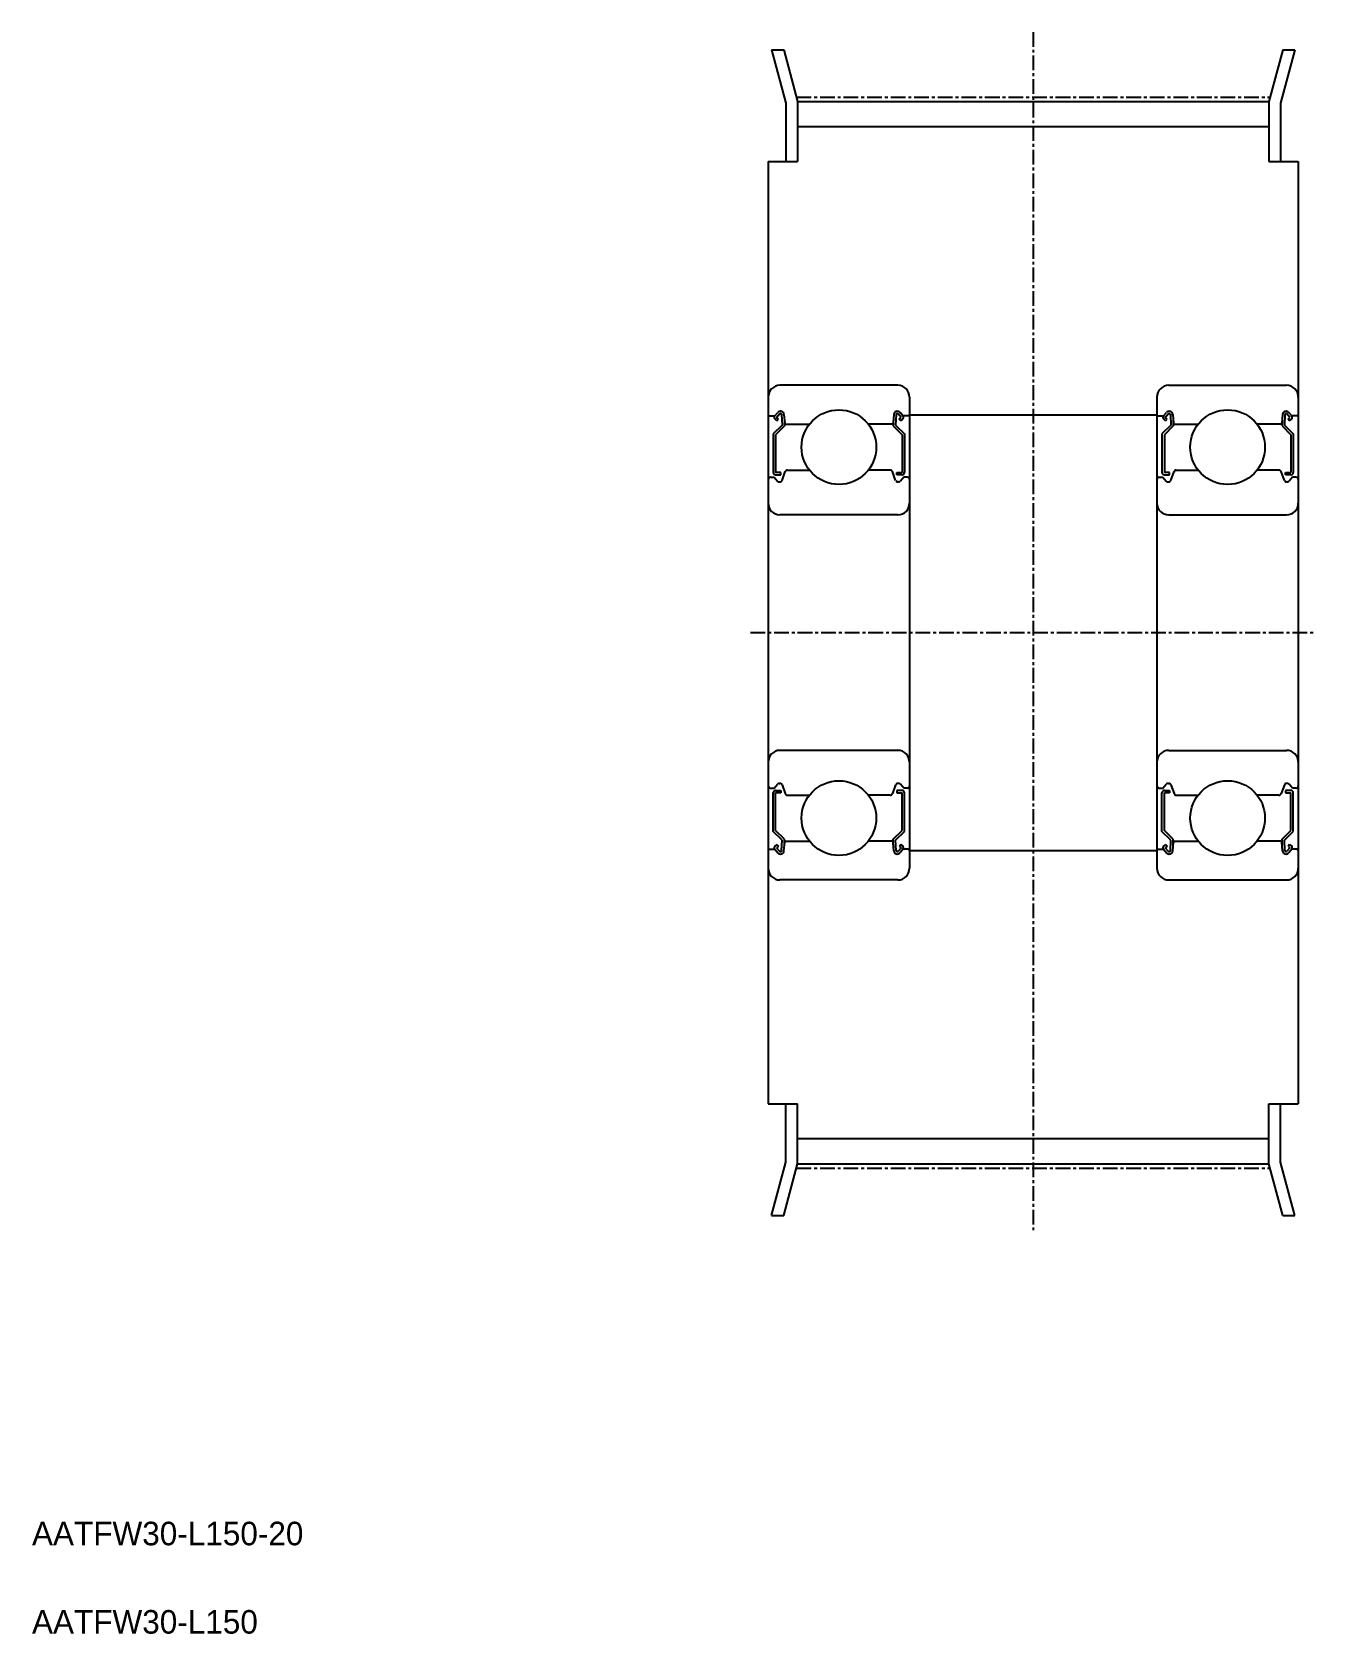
# Model space of a CAD drawing. Extents: x 5 to 114, y 5 to 141.
import ezdxf

# ---------------------------------------------------------------- set-up
doc = ezdxf.new("R2010")
doc.units = 0
doc.linetypes.add('CENTER', pattern=[2, 1.25, -0.25, 0.25, -0.25])
doc.layers.get('0').update_dxf_attribs({"linetype": 'CONTINUOUS'})
doc.layers.add('CENTER', color=1, linetype='CENTER')

msp = doc.modelspace()

# ---------------------------------------------------------------- linework, layer by layer
at = {"color": 7, "linetype": 'CONTINUOUS'}
for p, q in [((67.79, 139.5), (69, 134.97)), ((67.79, 139.5), (68.82, 139.5)), ((68.82, 139.5), (70, 135.1)), ((111.18, 139.5), (110, 135.1)), ((112.21, 139.5), (111, 134.97)), ((111.18, 139.5), (112.21, 139.5)), ((69, 134.97), (69, 130)), ((70, 135.1), (70, 130)), ((70, 135.1), (110, 135.1)), ((110, 135.1), (110, 130)), ((111, 134.97), (111, 130)), ((70, 132.97), (110, 132.97)), ((67.5, 130), (67.5, 50)), ((67.5, 130), (70, 130)), ((110, 130), (112.5, 130)), ((112.5, 130), (112.5, 50)), ((79.5, 108.5), (100.5, 108.5)), ((79.5, 71.5), (100.5, 71.5)), ((67.5, 50), (70, 50)), ((69, 45.03), (69, 50)), ((70, 44.9), (70, 50)), ((110, 50), (112.5, 50)), ((110, 44.9), (110, 50)), ((111, 45.03), (111, 50)), ((70, 47.03), (110, 47.03)), ((67.79, 40.5), (69, 45.03)), ((68.82, 40.5), (70, 44.9)), ((70, 44.9), (110, 44.9)), ((111.18, 40.5), (110, 44.9)), ((112.21, 40.5), (111, 45.03)), ((67.79, 40.5), (68.82, 40.5)), ((111.18, 40.5), (112.21, 40.5))]:
    msp.add_line(p, q, dxfattribs=at)
for p, q in [((78.5, 111), (68.5, 111)), ((101.5, 111), (111.5, 111)), ((67.5, 110), (67.5, 70)), ((79.5, 110), (79.5, 70)), ((100.5, 110), (100.5, 70)), ((112.5, 110), (112.5, 70)), ((67.6, 108.4), (68.06, 108.4)), ((68.68, 107.63), (67.93, 106.88)), ((68.06, 108.4), (68.31, 108.7)), ((68.24, 107.99), (68.08, 108.12)), ((68.88, 107.55), (68.13, 106.8)), ((68.21, 108.27), (68.46, 108.57)), ((68.37, 108.14), (68.21, 108.27)), ((68.24, 107.99), (68.37, 108.14)), ((68.64, 108.51), (68.68, 107.63)), ((68.84, 108.53), (68.9, 107.79)), ((68.88, 108.02), (68.88, 107.55)), ((69, 107.7), (70.99, 107.7)), ((78, 107.7), (76.01, 107.7)), ((78.16, 108.53), (78.1, 107.79)), ((78.12, 108.02), (78.12, 107.55)), ((78.12, 107.55), (78.87, 106.8)), ((78.36, 108.51), (78.32, 107.63)), ((78.32, 107.63), (79.07, 106.88)), ((78.79, 108.27), (78.54, 108.57)), ((78.63, 108.14), (78.79, 108.27)), ((78.76, 107.99), (78.63, 108.14)), ((78.94, 108.4), (78.69, 108.7)), ((78.76, 107.99), (78.92, 108.12)), ((79.4, 108.4), (78.94, 108.4)), ((100.6, 108.4), (101.06, 108.4)), ((101.68, 107.63), (100.93, 106.88)), ((101.06, 108.4), (101.31, 108.7)), ((101.24, 107.99), (101.08, 108.12)), ((101.88, 107.55), (101.13, 106.8)), ((101.21, 108.27), (101.46, 108.57)), ((101.37, 108.14), (101.21, 108.27)), ((101.24, 107.99), (101.37, 108.14)), ((101.64, 108.51), (101.68, 107.63)), ((101.84, 108.53), (101.9, 107.79)), ((101.88, 108.02), (101.88, 107.55)), ((102, 107.7), (103.99, 107.7)), ((111, 107.7), (109.01, 107.7)), ((111.16, 108.53), (111.1, 107.79)), ((111.12, 108.02), (111.12, 107.55)), ((111.12, 107.55), (111.87, 106.8)), ((111.36, 108.51), (111.32, 107.63)), ((111.32, 107.63), (112.07, 106.88)), ((111.79, 108.27), (111.54, 108.57)), ((111.63, 108.14), (111.79, 108.27)), ((111.76, 107.99), (111.63, 108.14)), ((111.94, 108.4), (111.69, 108.7)), ((111.76, 107.99), (111.92, 108.12)), ((112.4, 108.4), (111.94, 108.4)), ((67.93, 106.88), (67.93, 103.6)), ((68.13, 106.8), (68.13, 103.6)), ((78.87, 106.8), (78.87, 103.6)), ((79.07, 106.88), (79.07, 103.6)), ((100.93, 106.88), (100.93, 103.6)), ((101.13, 106.8), (101.13, 103.6)), ((111.87, 106.8), (111.87, 103.6)), ((112.07, 106.88), (112.07, 103.6)), ((68.58, 103.6), (68.13, 103.6)), ((68.13, 103.4), (68.58, 103.4)), ((68.58, 103.4), (68.58, 103.6)), ((68.68, 102.93), (68.95, 103.67)), ((69.14, 103.8), (70.99, 103.8)), ((77.86, 103.8), (76.01, 103.8)), ((78.32, 102.93), (78.05, 103.67)), ((78.42, 103.4), (78.42, 103.6)), ((78.42, 103.6), (78.87, 103.6)), ((78.87, 103.4), (78.42, 103.4)), ((101.58, 103.6), (101.13, 103.6)), ((101.13, 103.4), (101.58, 103.4)), ((101.58, 103.4), (101.58, 103.6)), ((101.68, 102.93), (101.95, 103.67)), ((102.14, 103.8), (103.99, 103.8)), ((110.86, 103.8), (109.01, 103.8)), ((111.32, 102.93), (111.05, 103.67)), ((111.42, 103.4), (111.42, 103.6)), ((111.42, 103.6), (111.87, 103.6)), ((111.87, 103.4), (111.42, 103.4)), ((67.7, 103.2), (68, 103.2)), ((68, 103.2), (68.28, 102.87)), ((68.43, 102.8), (68.49, 102.8)), ((78.57, 102.8), (78.51, 102.8)), ((79, 103.2), (78.72, 102.87)), ((79.3, 103.2), (79, 103.2)), ((100.7, 103.2), (101, 103.2)), ((101, 103.2), (101.28, 102.87)), ((101.43, 102.8), (101.49, 102.8)), ((111.57, 102.8), (111.51, 102.8)), ((112, 103.2), (111.72, 102.87)), ((112.3, 103.2), (112, 103.2)), ((78.5, 100), (68.5, 100)), ((101.5, 100), (111.5, 100)), ((78.5, 80), (68.5, 80)), ((101.5, 80), (111.5, 80)), ((67.7, 76.8), (68, 76.8)), ((67.93, 73.12), (67.93, 76.4)), ((68, 76.8), (68.28, 77.13)), ((68.13, 76.6), (68.58, 76.6)), ((68.13, 73.2), (68.13, 76.4)), ((68.58, 76.4), (68.13, 76.4)), ((68.43, 77.2), (68.49, 77.2)), ((68.58, 76.6), (68.58, 76.4)), ((68.68, 77.07), (68.95, 76.33)), ((69.14, 76.2), (70.99, 76.2)), ((77.86, 76.2), (76.01, 76.2)), ((78.32, 77.07), (78.05, 76.33)), ((78.42, 76.6), (78.42, 76.4)), ((78.87, 76.6), (78.42, 76.6)), ((78.42, 76.4), (78.87, 76.4)), ((78.57, 77.2), (78.51, 77.2)), ((79, 76.8), (78.72, 77.13)), ((78.87, 73.2), (78.87, 76.4)), ((79.3, 76.8), (79, 76.8)), ((79.07, 73.12), (79.07, 76.4)), ((100.7, 76.8), (101, 76.8)), ((100.93, 73.12), (100.93, 76.4)), ((101, 76.8), (101.28, 77.13)), ((101.13, 76.6), (101.58, 76.6)), ((101.58, 76.4), (101.13, 76.4)), ((101.13, 73.2), (101.13, 76.4)), ((101.43, 77.2), (101.49, 77.2)), ((101.58, 76.6), (101.58, 76.4)), ((101.68, 77.07), (101.95, 76.33)), ((102.14, 76.2), (103.99, 76.2)), ((110.86, 76.2), (109.01, 76.2)), ((111.32, 77.07), (111.05, 76.33)), ((111.42, 76.6), (111.42, 76.4)), ((111.87, 76.6), (111.42, 76.6)), ((111.42, 76.4), (111.87, 76.4)), ((111.57, 77.2), (111.51, 77.2)), ((112, 76.8), (111.72, 77.13)), ((111.87, 73.2), (111.87, 76.4)), ((112.3, 76.8), (112, 76.8)), ((112.07, 73.12), (112.07, 76.4)), ((68.68, 72.37), (67.93, 73.12)), ((68.88, 72.45), (68.13, 73.2)), ((68.64, 71.49), (68.68, 72.37)), ((68.84, 71.47), (68.9, 72.21)), ((68.88, 71.98), (68.88, 72.45)), ((69, 72.3), (70.99, 72.3)), ((78, 72.3), (76.01, 72.3)), ((78.16, 71.47), (78.1, 72.21)), ((78.12, 72.45), (78.87, 73.2)), ((78.12, 71.98), (78.12, 72.45)), ((78.32, 72.37), (79.07, 73.12)), ((78.36, 71.49), (78.32, 72.37)), ((101.68, 72.37), (100.93, 73.12)), ((101.88, 72.45), (101.13, 73.2)), ((101.64, 71.49), (101.68, 72.37)), ((101.84, 71.47), (101.9, 72.21)), ((101.88, 71.98), (101.88, 72.45)), ((102, 72.3), (103.99, 72.3)), ((111, 72.3), (109.01, 72.3)), ((111.16, 71.47), (111.1, 72.21)), ((111.12, 72.45), (111.87, 73.2)), ((111.12, 71.98), (111.12, 72.45)), ((111.32, 72.37), (112.07, 73.12)), ((111.36, 71.49), (111.32, 72.37)), ((67.6, 71.6), (68.06, 71.6)), ((68.06, 71.6), (68.31, 71.3)), ((68.24, 72.01), (68.08, 71.88)), ((68.37, 71.86), (68.21, 71.73)), ((68.21, 71.73), (68.46, 71.43)), ((68.24, 72.01), (68.37, 71.86)), ((78.79, 71.73), (78.54, 71.43)), ((78.76, 72.01), (78.63, 71.86)), ((78.63, 71.86), (78.79, 71.73)), ((78.94, 71.6), (78.69, 71.3)), ((78.76, 72.01), (78.92, 71.88)), ((79.4, 71.6), (78.94, 71.6)), ((100.6, 71.6), (101.06, 71.6)), ((101.06, 71.6), (101.31, 71.3)), ((101.24, 72.01), (101.08, 71.88)), ((101.37, 71.86), (101.21, 71.73)), ((101.21, 71.73), (101.46, 71.43)), ((101.24, 72.01), (101.37, 71.86)), ((111.79, 71.73), (111.54, 71.43)), ((111.76, 72.01), (111.63, 71.86)), ((111.63, 71.86), (111.79, 71.73)), ((111.94, 71.6), (111.69, 71.3)), ((111.76, 72.01), (111.92, 71.88)), ((112.4, 71.6), (111.94, 71.6)), ((78.5, 69), (68.5, 69)), ((73.5, 69), (73.5, 69)), ((76, 69), (76, 69)), ((101.5, 69), (111.5, 69)), ((104, 69), (104, 69)), ((106.5, 69), (106.5, 69))]:
    msp.add_line(p, q)
for centre in [(73.5, 105.75), (106.5, 105.75), (73.5, 74.25), (106.5, 74.25)]:
    msp.add_circle(centre, 3.17)
for centre, radius, start, end in [((68.5, 110), 1, 90, 180), ((78.5, 110), 1, 0, 90), ((101.5, 110), 1, 90, 180), ((111.5, 110), 1, 0, 90), ((67.6, 108.5), 0.1, 180, 270), ((68.21, 108.27), 0.2, 140.002, 230.0826), ((68.54, 108.5), 0.3, 4.9967, 140.002), ((68.54, 108.5), 0.1, 2.8198, 140.0002), ((69, 107.8), 0.1, 184.9967, 270), ((78, 107.8), 0.1, 270, 355.0033), ((78.46, 108.5), 0.3, 39.998, 175.0033), ((78.46, 108.5), 0.1, 39.9998, 177.1802), ((78.79, 108.27), 0.2, 309.9174, 39.998), ((79.4, 108.5), 0.1, 270, 0), ((100.6, 108.5), 0.1, 180, 270), ((101.21, 108.27), 0.2, 140.002, 230.0826), ((101.54, 108.5), 0.3, 4.9967, 140.002), ((101.54, 108.5), 0.1, 2.8198, 140.0002), ((102, 107.8), 0.1, 184.9967, 270), ((111, 107.8), 0.1, 270, 355.0033), ((111.46, 108.5), 0.3, 39.998, 175.0033), ((111.46, 108.5), 0.1, 39.9998, 177.1802), ((111.79, 108.27), 0.2, 309.9174, 39.998), ((112.4, 108.5), 0.1, 270, 0), ((68.13, 103.6), 0.2, 180, 270), ((69.14, 103.6), 0.2, 90, 159.9914), ((77.86, 103.6), 0.2, 20.0086, 90), ((78.87, 103.6), 0.2, 270, 0), ((101.13, 103.6), 0.2, 180, 270), ((102.14, 103.6), 0.2, 90, 159.9914), ((110.86, 103.6), 0.2, 20.0086, 90), ((111.87, 103.6), 0.2, 270, 0), ((67.7, 103), 0.2, 90, 180), ((68.43, 103), 0.2, 219.9945, 270), ((68.49, 103), 0.2, 270, 339.9914), ((78.51, 103), 0.2, 200.0086, 270), ((78.57, 103), 0.2, 270, 320.0055), ((79.3, 103), 0.2, 0, 90), ((100.7, 103), 0.2, 90, 180), ((101.43, 103), 0.2, 219.9945, 270), ((101.49, 103), 0.2, 270, 339.9914), ((111.51, 103), 0.2, 200.0086, 270), ((111.57, 103), 0.2, 270, 320.0055), ((112.3, 103), 0.2, 0, 90), ((68.5, 101), 1, 180, 270), ((78.5, 101), 1, 270, 0), ((101.5, 101), 1, 180, 270), ((111.5, 101), 1, 270, 0), ((68.5, 79), 1, 90, 180), ((78.5, 79), 1, 0, 90), ((101.5, 79), 1, 90, 180), ((111.5, 79), 1, 0, 90), ((67.7, 77), 0.2, 180, 270), ((68.13, 76.4), 0.2, 90, 180), ((68.43, 77), 0.2, 90, 140.0055), ((68.49, 77), 0.2, 20.0086, 90), ((69.14, 76.4), 0.2, 200.0086, 270), ((77.86, 76.4), 0.2, 270, 339.9914), ((78.51, 77), 0.2, 90, 159.9914), ((78.57, 77), 0.2, 39.9945, 90), ((78.87, 76.4), 0.2, 0, 90), ((79.3, 77), 0.2, 270, 0), ((100.7, 77), 0.2, 180, 270), ((101.13, 76.4), 0.2, 90, 180), ((101.43, 77), 0.2, 90, 140.0055), ((101.49, 77), 0.2, 20.0086, 90), ((102.14, 76.4), 0.2, 200.0086, 270), ((110.86, 76.4), 0.2, 270, 339.9914), ((111.51, 77), 0.2, 90, 159.9914), ((111.57, 77), 0.2, 39.9945, 90), ((111.87, 76.4), 0.2, 0, 90), ((112.3, 77), 0.2, 270, 0), ((69, 72.2), 0.1, 90, 175.0033), ((78, 72.2), 0.1, 4.9967, 90), ((102, 72.2), 0.1, 90, 175.0033), ((111, 72.2), 0.1, 4.9967, 90), ((67.6, 71.5), 0.1, 90, 180), ((68.21, 71.73), 0.2, 129.9174, 219.998), ((68.54, 71.5), 0.3, 219.998, 355.0033), ((68.54, 71.5), 0.1, 219.9998, 357.1802), ((78.46, 71.5), 0.3, 184.9967, 320.002), ((78.46, 71.5), 0.1, 182.8198, 320.0002), ((78.79, 71.73), 0.2, 320.002, 50.0826), ((79.4, 71.5), 0.1, 0, 90), ((100.6, 71.5), 0.1, 90, 180), ((101.21, 71.73), 0.2, 129.9174, 219.998), ((101.54, 71.5), 0.3, 219.998, 355.0033), ((101.54, 71.5), 0.1, 219.9998, 357.1802), ((111.46, 71.5), 0.3, 184.9967, 320.002), ((111.46, 71.5), 0.1, 182.8198, 320.0002), ((111.79, 71.73), 0.2, 320.002, 50.0826), ((112.4, 71.5), 0.1, 0, 90), ((68.5, 70), 1, 180, 270), ((78.5, 70), 1, 270, 0), ((101.5, 70), 1, 180, 270), ((111.5, 70), 1, 270, 0)]:
    msp.add_arc(centre, radius, start, end)
at = {"layer": 'CENTER', "color": 1, "linetype": 'CENTER'}
for p, q in [((90, 141), (90, 39)), ((69.9, 135.48), (110.1, 135.48)), ((66, 90), (114, 90)), ((69.9, 44.52), (110.1, 44.52))]:
    msp.add_line(p, q, dxfattribs=at)

# ---------------------------------------------------------------- texts
at = {"color": 7, "linetype": 'CONTINUOUS'}
for s, p in [('AATFW30-L150-20', (5, 12.5)), ('AATFW30-L150', (5, 5))]:
    msp.add_text(s, height=2, dxfattribs=at).set_placement(p)

doc.saveas('drawing.dxf')
